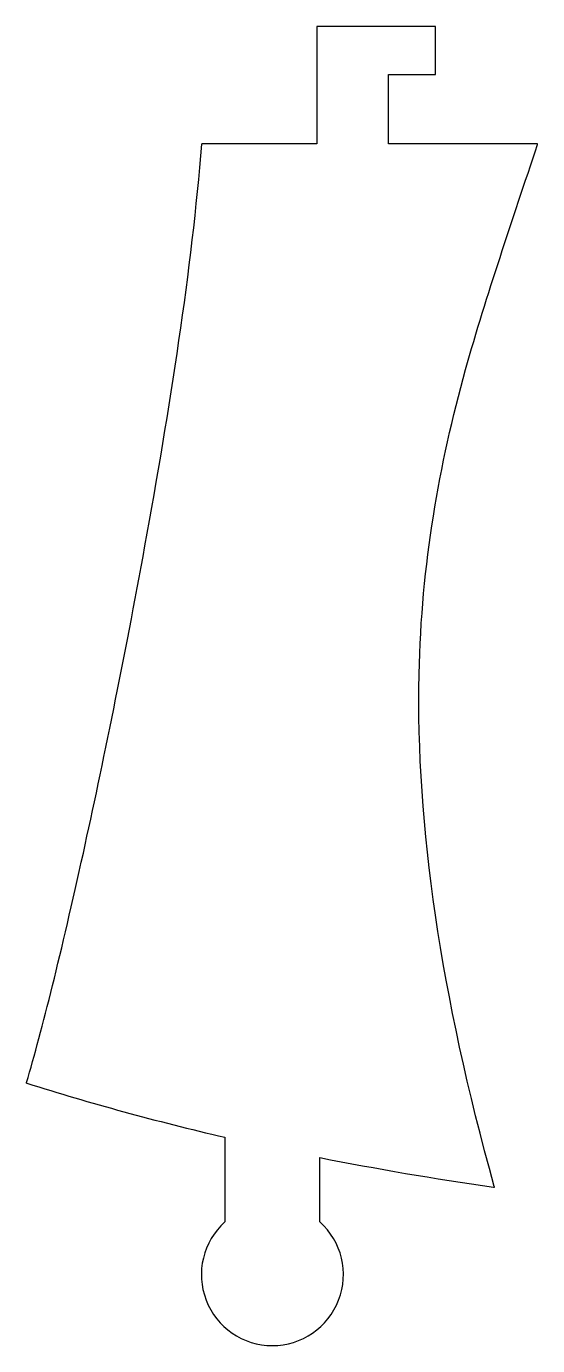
# Model space of a CAD drawing. Header units: millimetres. Extents: x -10.9 to 10.9, y -28.1 to 28.1.
import ezdxf

# ---------------------------------------------------------------- set-up
doc = ezdxf.new("R2010")
doc.units = ezdxf.units.MM
doc.layers.get('0').update_dxf_attribs({"linetype": 'CONTINUOUS'})

msp = doc.modelspace()

# ---------------------------------------------------------------- linework, layer by layer
for p, q in [((6.541, 28.097), (1.491, 28.097)), ((1.491, 28.097), (1.491, 23.097)), ((6.541, 26.047), (6.541, 28.097)), ((4.541, 23.097), (4.541, 26.047)), ((4.541, 26.047), (6.541, 26.047)), ((1.491, 23.097), (-3.419, 23.097)), ((10.894, 23.097), (4.541, 23.097)), ((-2.433, -19.22), (-2.433, -22.824)), ((1.617, -22.824), (1.617, -20.089))]:
    msp.add_line(p, q)
msp.add_arc((-0.408, -25.072), 3.025, -227.9776, 47.9776)
for points, knots in [([(-10.89, -16.912), (-10.888, -16.904), (-10.886, -16.896), (-10.883, -16.888), (-10.215, -14.645), (-9.4, -11.366), (-8.463, -7.114), (-7.638, -3.372), (-6.713, 1.147), (-5.837, 5.971), (-4.792, 11.721), (-3.824, 17.831), (-3.421, 23.073), (-3.42, 23.081), (-3.42, 23.089), (-3.419, 23.097)], [-0.0005487, -0.0005487, -0.0005487, -0.0005487, 0, 0, 0, 0.1568681, 0.1568681, 0.1568681, 0.2949406, 0.2949406, 0.2949406, 0.4595293, 0.4595293, 0.4595293, 0.4597708, 0.4597708, 0.4597708, 0.4597708]), ([(9.058, -21.352), (9.055, -21.34), (9.051, -21.327), (9.048, -21.315), (6.776, -13.185), (5.709, -5.922), (5.845, 0.503), (5.944, 5.195), (6.7, 9.428), (7.826, 13.48), (8.718, 16.692), (9.823, 19.808), (10.883, 23.064), (10.887, 23.075), (10.89, 23.086), (10.894, 23.097)], [-0.0003648, -0.0003648, -0.0003648, -0.0003648, 0, 0, 0, 0.2409981, 0.2409981, 0.2409981, 0.4169565, 0.4169565, 0.4169565, 0.5564408, 0.5564408, 0.5564408, 0.5569084, 0.5569084, 0.5569084, 0.5569084]), ([(-10.89, -16.912), (-10.882, -16.914), (-10.875, -16.917), (-10.867, -16.919), (-8.174, -17.771), (-5.364, -18.539), (-2.433, -19.22)], [0.66312989, 0.66312989, 0.66312989, 0.66312989, 0.66332278, 0.66332278, 0.66332278, 0.72981379, 0.72981379, 0.72981379, 0.72981379]), ([(1.617, -20.089), (4.009, -20.562), (6.477, -20.981), (9.02, -21.347), (9.033, -21.348), (9.046, -21.35), (9.058, -21.352)], [0.75986842, 0.75986842, 0.75986842, 0.75986842, 0.81215398, 0.81215398, 0.81215398, 0.81241409, 0.81241409, 0.81241409, 0.81241409])]:
    msp.add_open_spline(points, degree=3, knots=knots)

doc.saveas('drawing.dxf')
